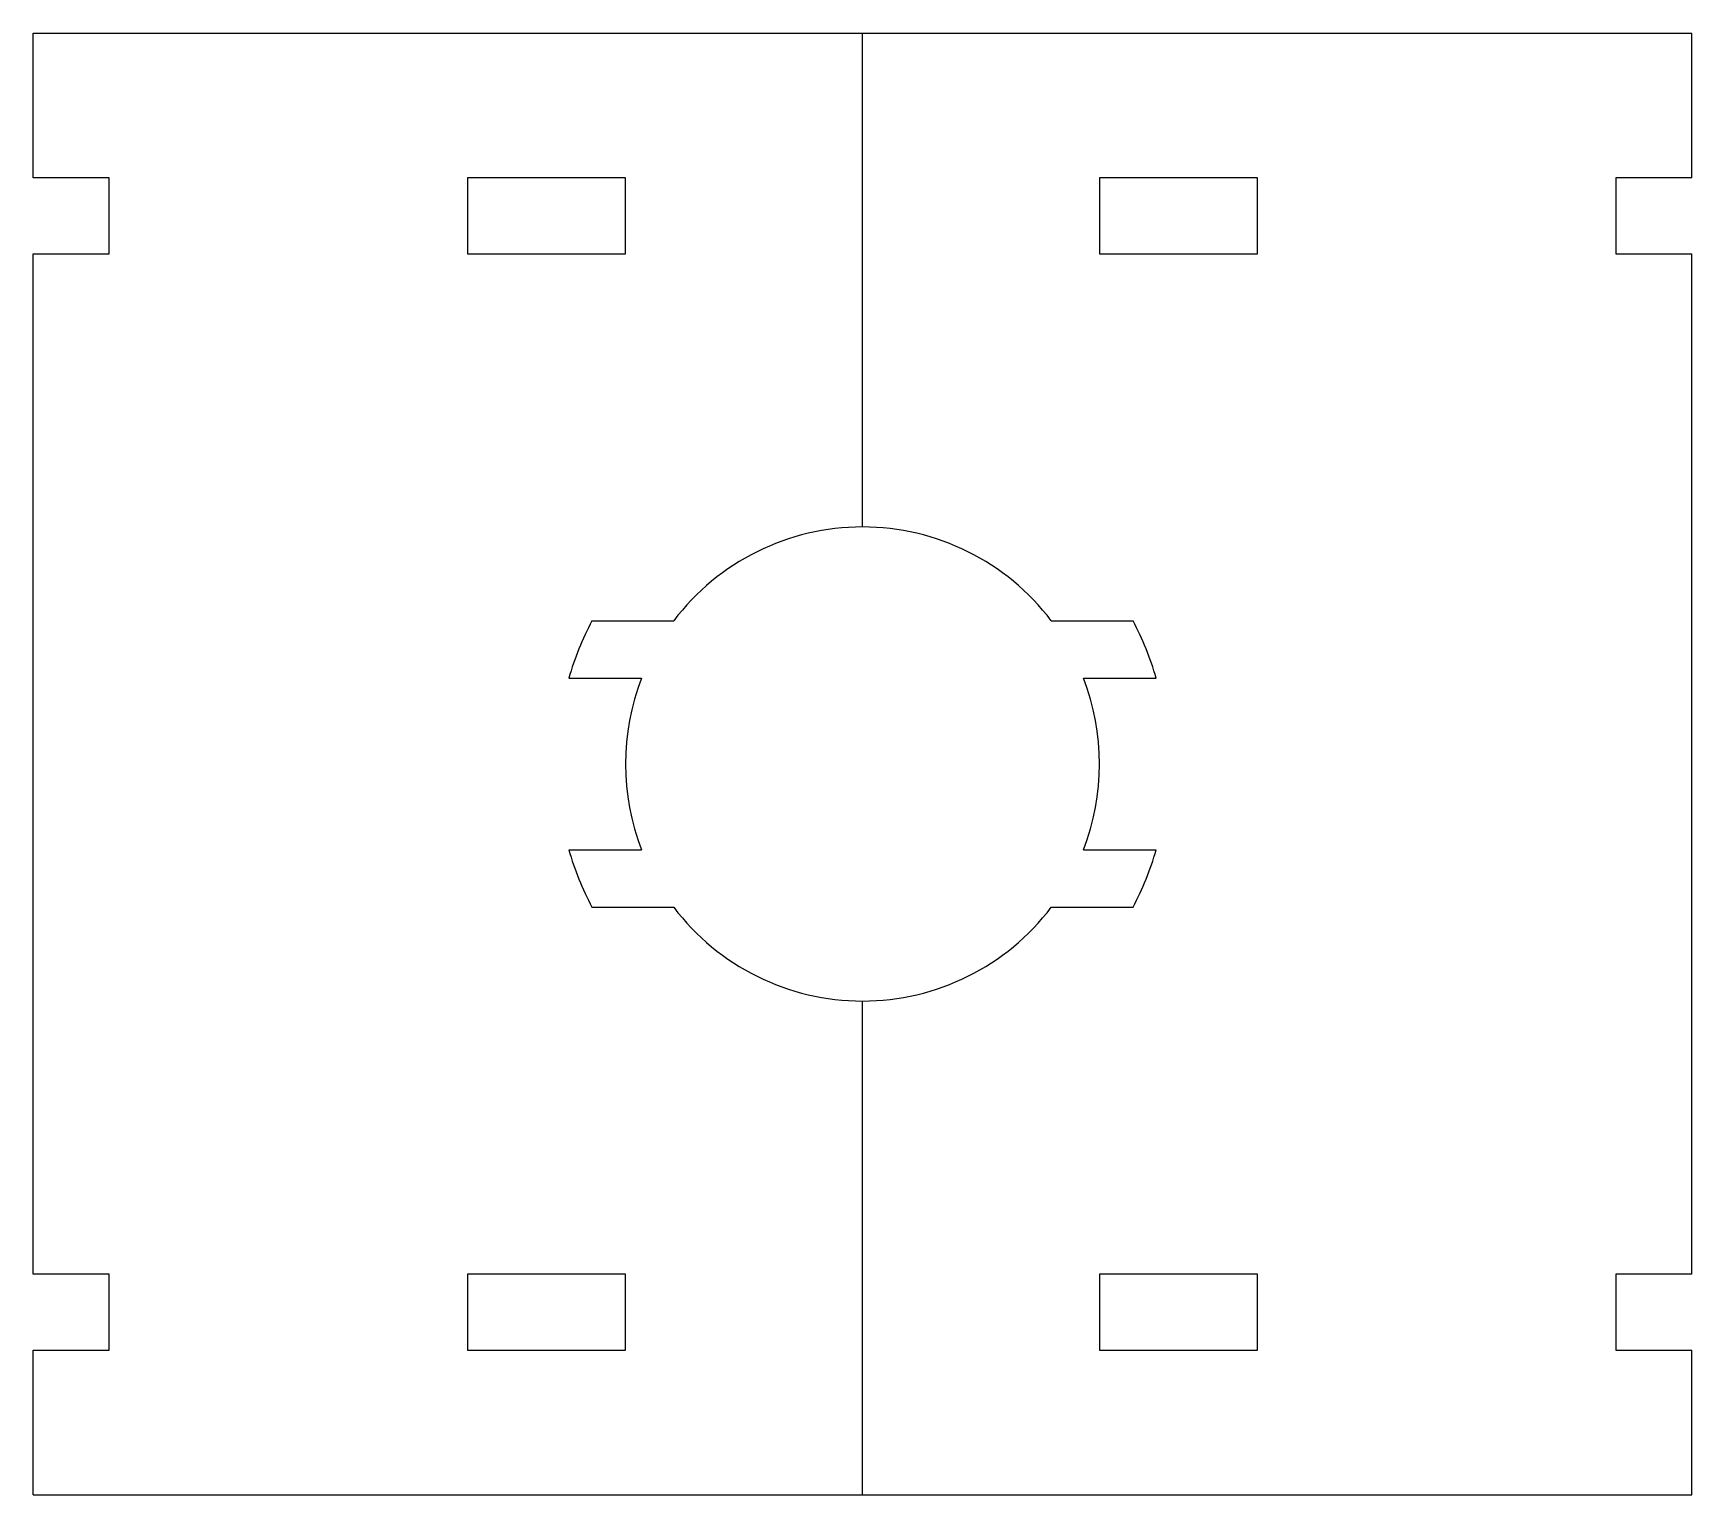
# Model space of a CAD drawing. Extents: x -42 to 42, y -37 to 37.
import ezdxf

# ---------------------------------------------------------------- set-up
doc = ezdxf.new("R2010")
doc.units = 0
doc.layers.get('0').update_dxf_attribs({"linetype": 'CONTINUOUS'})

msp = doc.modelspace()

# ---------------------------------------------------------------- linework, layer by layer
at = {"color": 7, "linetype": 'CONTINUOUS'}
for p, q in [((-42, 37), (42, 37)), ((-42, 29.675), (-42, 37)), ((0, 12), (0, 37)), ((42, 29.675), (42, 37)), ((-38.15, 29.675), (-42, 29.675)), ((-38.15, 25.825), (-38.15, 29.675)), ((-20, 29.675), (-20, 25.825)), ((-12, 29.675), (-20, 29.675)), ((-12, 25.825), (-12, 29.675)), ((12, 29.675), (12, 25.825)), ((20, 29.675), (12, 29.675)), ((20, 25.825), (20, 29.675)), ((38.15, 29.675), (38.15, 25.825)), ((42, 29.675), (38.15, 29.675)), ((-42, 25.825), (-38.15, 25.825)), ((-42, -25.825), (-42, 25.825)), ((-20, 25.825), (-12, 25.825)), ((12, 25.825), (20, 25.825)), ((38.15, 25.825), (42, 25.825)), ((42, -25.825), (42, 25.825)), ((-13.7, 7.25), (-9.562, 7.25)), ((9.562, 7.25), (13.7, 7.25)), ((-14.877, 4.35), (-11.184, 4.35)), ((11.184, 4.35), (14.877, 4.35)), ((-14.877, -4.35), (-11.184, -4.35)), ((11.184, -4.35), (14.877, -4.35)), ((-13.7, -7.25), (-9.562, -7.25)), ((9.562, -7.25), (13.7, -7.25)), ((0, -37), (0, -12)), ((-38.15, -25.825), (-42, -25.825)), ((-38.15, -29.675), (-38.15, -25.825)), ((-20, -25.825), (-20, -29.675)), ((-12, -25.825), (-20, -25.825)), ((-12, -29.675), (-12, -25.825)), ((12, -25.825), (12, -29.675)), ((20, -25.825), (12, -25.825)), ((20, -29.675), (20, -25.825)), ((38.15, -25.825), (38.15, -29.675)), ((42, -25.825), (38.15, -25.825)), ((-42, -29.675), (-38.15, -29.675)), ((-42, -37), (-42, -29.675)), ((-20, -29.675), (-12, -29.675)), ((12, -29.675), (20, -29.675)), ((38.15, -29.675), (42, -29.675)), ((42, -37), (42, -29.675)), ((-42, -37), (42, -37))]:
    msp.add_line(p, q, dxfattribs=at)
for radius, start, end in [(12, 37.1689, 142.8311), (15.5, 152.11218, 163.70129), (15.5, 16.29871, 27.88782), (12, 158.74619, 201.25381), (12, 338.74619, 21.25381), (15.5, 196.29871, 207.88782), (15.5, 332.11218, 343.70129), (12, 217.1689, 322.8311)]:
    msp.add_arc((0, 0), radius, start, end, dxfattribs=at)

doc.saveas('drawing.dxf')
